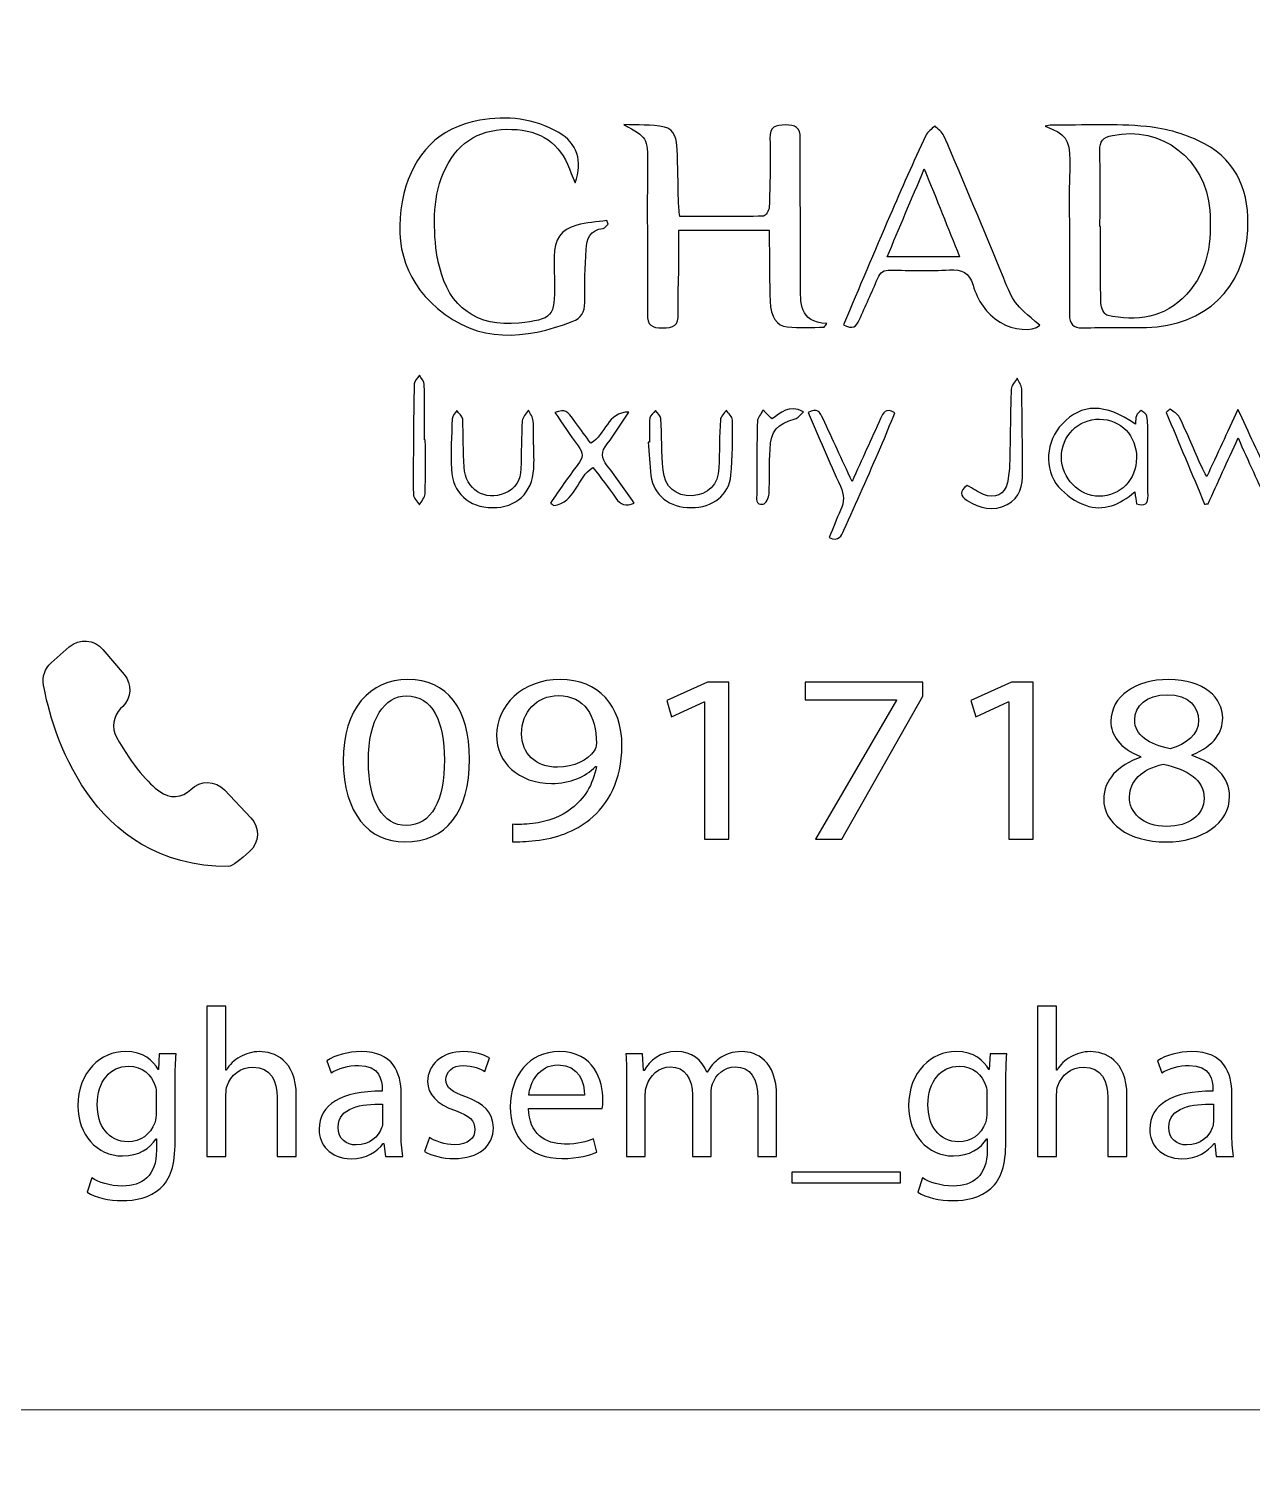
# Model space of a CAD drawing. Header units: millimetres. Extents: x -576 to 618, y 160 to 343.
# Drawn here: x -132.72 to -115.43, y 302.5 to 322.8 of the extents above; entities that cross this region are included whole.
import ezdxf

# ---------------------------------------------------------------- set-up
doc = ezdxf.new("R2010")
doc.units = ezdxf.units.MM
doc.header["$MEASUREMENT"] = 0
doc.layers.add('Layer 1', color=7, linetype='Continuous')

msp = doc.modelspace()

# ---------------------------------------------------------------- linework, layer by layer
at = {"layer": 'Layer 1', "color": 250, "lineweight": 18}
for points in [[(-135.6783, 343.1001), (-135.6783, 343.1001), (-101.8483, 343.1001), (-101.8483, 343.1001), (-100.2043, 343.1001), (-98.8633, 341.7591), (-98.8633, 340.1151), (-98.8633, 340.1151), (-98.8633, 306.2851), (-98.8633, 306.2851), (-98.8633, 304.6411), (-100.2043, 303.3001), (-101.8483, 303.3001), (-101.8483, 303.3001), (-135.6783, 303.3001), (-135.6783, 303.3001), (-137.3223, 303.3001), (-138.6633, 304.6411), (-138.6633, 306.2851), (-138.6633, 306.2851), (-138.6633, 340.1151), (-138.6633, 340.1151), (-138.6633, 341.7591), (-137.3223, 343.1001), (-135.6783, 343.1001)], [(-135.6783, 303.3001), (-135.6783, 303.3001), (-101.8483, 303.3001), (-101.8483, 303.3001), (-100.2043, 303.3001), (-98.8633, 301.9591), (-98.8633, 300.3151), (-98.8633, 300.3151), (-98.8633, 266.4851), (-98.8633, 266.4851), (-98.8633, 264.8411), (-100.2043, 263.5001), (-101.8483, 263.5001), (-101.8483, 263.5001), (-135.6783, 263.5001), (-135.6783, 263.5001), (-137.3223, 263.5001), (-138.6633, 264.8411), (-138.6633, 266.4851), (-138.6633, 266.4851), (-138.6633, 300.3151), (-138.6633, 300.3151), (-138.6633, 301.9591), (-137.3223, 303.3001), (-135.6783, 303.3001)]]:
    msp.add_open_spline(points, degree=3, knots=[0, 0, 0, 0, 0.125, 0.125, 0.125, 0.25, 0.25, 0.25, 0.375, 0.375, 0.375, 0.5, 0.5, 0.5, 0.625, 0.625, 0.625, 0.75, 0.75, 0.75, 0.875, 0.875, 0.875, 1, 1, 1, 1], dxfattribs=at)
at = {"layer": 'Layer 1', "color": 230}
for points, knots in [([(-125.002, 320.6265), (-125.0198, 320.67), (-125.0407, 320.7121), (-125.0551, 320.7566), (-125.1761, 321.1286), (-125.4245, 321.3452), (-125.8195, 321.3773), (-126.2382, 321.4116), (-126.5808, 321.2771), (-126.7961, 320.9002), (-127.0089, 320.5283), (-127.0046, 320.1196), (-126.9695, 319.7099), (-126.9617, 319.6203), (-126.9387, 319.5317), (-126.9178, 319.444), (-126.7826, 318.8684), (-126.3874, 318.5875), (-125.7974, 318.6465), (-125.3222, 318.6946), (-125.2828, 318.7389), (-125.2928, 319.2122), (-125.2953, 319.3367), (-125.2972, 319.4616), (-125.2956, 319.586), (-125.2934, 319.8269), (-125.2042, 319.9642), (-124.9789, 320.0287), (-124.842, 320.0678), (-124.6956, 320.0733), (-124.5537, 320.0939), (-124.5471, 320.0768), (-124.5406, 320.0602), (-124.534, 320.0431), (-124.558, 320.0222), (-124.5805, 319.9851), (-124.6067, 319.9826), (-124.7889, 319.9632), (-124.8394, 319.8366), (-124.847, 319.6852), (-124.8594, 319.4365), (-124.87, 319.1869), (-124.8647, 318.9376), (-124.8619, 318.7966), (-124.914, 318.7158), (-125.042, 318.6674), (-125.7088, 318.4141), (-126.3668, 318.3564), (-126.9474, 318.8524), (-127.4476, 319.2802), (-127.5702, 319.8547), (-127.4188, 320.4756), (-127.2828, 321.0321), (-126.9284, 321.4081), (-126.349, 321.509), (-125.9645, 321.576), (-125.5802, 321.5408), (-125.2311, 321.3352), (-124.9777, 321.1853), (-124.8847, 320.938), (-125.002, 320.6265)], [0, 0, 0, 0, 0.05, 0.05, 0.05, 0.1, 0.1, 0.1, 0.15, 0.15, 0.15, 0.2, 0.2, 0.2, 0.25, 0.25, 0.25, 0.3, 0.3, 0.3, 0.35, 0.35, 0.35, 0.4, 0.4, 0.4, 0.45, 0.45, 0.45, 0.5, 0.5, 0.5, 0.55, 0.55, 0.55, 0.6, 0.6, 0.6, 0.65, 0.65, 0.65, 0.7, 0.7, 0.7, 0.75, 0.75, 0.75, 0.8, 0.8, 0.8, 0.85, 0.85, 0.85, 0.9, 0.9, 0.9, 0.95, 0.95, 0.95, 1, 1, 1, 1]), ([(-121.4823, 318.5875), (-121.6564, 318.5875), (-121.8314, 318.576), (-122.004, 318.5913), (-122.1534, 318.6043), (-122.2373, 318.7345), (-122.2458, 318.9517), (-122.2564, 319.2234), (-122.2545, 319.4958), (-122.2573, 319.7682), (-122.2579, 319.829), (-122.2573, 319.8899), (-122.2573, 319.9601), (-122.2573, 319.9601), (-123.5375, 319.9601), (-123.5375, 319.9601), (-123.5375, 319.7494), (-123.5362, 319.5466), (-123.5378, 319.3442), (-123.5394, 319.157), (-123.5543, 318.9694), (-123.5437, 318.7828), (-123.5341, 318.6088), (-123.6139, 318.5776), (-123.7665, 318.5766), (-123.9169, 318.5753), (-123.9815, 318.6159), (-123.9796, 318.776), (-123.9746, 319.2746), (-123.9809, 319.7738), (-123.9815, 320.2727), (-123.9815, 320.4771), (-123.9771, 320.6811), (-123.9768, 320.8852), (-123.9762, 321.2611), (-123.9824, 321.2702), (-124.3135, 321.4478), (-124.1216, 321.439), (-123.9254, 321.4518), (-123.7391, 321.4147), (-123.5927, 321.3853), (-123.5646, 321.2312), (-123.5587, 321.0977), (-123.5481, 320.8596), (-123.5484, 320.6215), (-123.5419, 320.3835), (-123.5397, 320.3108), (-123.5303, 320.239), (-123.5231, 320.1497), (-123.1213, 320.1497), (-122.7313, 320.147), (-122.3416, 320.1554), (-122.3116, 320.156), (-122.2598, 320.2369), (-122.2583, 320.2818), (-122.2483, 320.6047), (-122.2401, 320.9282), (-122.2485, 321.2509), (-122.2532, 321.4243), (-122.1662, 321.4437), (-122.0283, 321.4437), (-121.8913, 321.4437), (-121.819, 321.411), (-121.8199, 321.2533), (-121.8233, 320.5673), (-121.8161, 319.8811), (-121.8158, 319.1947), (-121.8158, 318.9342), (-121.8433, 318.6621), (-121.4439, 318.6384), (-121.4567, 318.6212), (-121.4694, 318.6047), (-121.4823, 318.5875)], [0, 0, 0, 0, 0.0416667, 0.0416667, 0.0416667, 0.0833333, 0.0833333, 0.0833333, 0.125, 0.125, 0.125, 0.1666667, 0.1666667, 0.1666667, 0.2083333, 0.2083333, 0.2083333, 0.25, 0.25, 0.25, 0.2916667, 0.2916667, 0.2916667, 0.3333333, 0.3333333, 0.3333333, 0.375, 0.375, 0.375, 0.4166667, 0.4166667, 0.4166667, 0.4583333, 0.4583333, 0.4583333, 0.5, 0.5, 0.5, 0.5416667, 0.5416667, 0.5416667, 0.5833333, 0.5833333, 0.5833333, 0.625, 0.625, 0.625, 0.6666667, 0.6666667, 0.6666667, 0.7083333, 0.7083333, 0.7083333, 0.75, 0.75, 0.75, 0.7916667, 0.7916667, 0.7916667, 0.8333333, 0.8333333, 0.8333333, 0.875, 0.875, 0.875, 0.9166667, 0.9166667, 0.9166667, 0.9583333, 0.9583333, 0.9583333, 1, 1, 1, 1]), ([(-121.2095, 318.6221), (-120.9883, 319.1426), (-120.774, 319.653), (-120.5543, 320.161), (-120.3902, 320.5401), (-120.221, 320.9173), (-120.048, 321.2924), (-120.0229, 321.3467), (-119.9637, 321.385), (-119.9203, 321.4306), (-119.876, 321.3844), (-119.8136, 321.346), (-119.7899, 321.2908), (-119.506, 320.6247), (-119.2245, 319.9575), (-118.9493, 319.2877), (-118.8024, 318.9304), (-118.8083, 318.928), (-118.4364, 318.6147), (-118.5471, 318.5208), (-118.8077, 318.5429), (-118.9961, 318.6574), (-119.197, 318.7791), (-119.3138, 318.9666), (-119.379, 319.1804), (-119.4339, 319.361), (-119.5368, 319.4063), (-119.7141, 319.3965), (-119.9908, 319.3816), (-120.2692, 319.3894), (-120.5468, 319.3944), (-120.6389, 319.3959), (-120.6901, 319.366), (-120.7259, 319.2789), (-120.808, 319.0802), (-120.9016, 318.8864), (-120.9877, 318.6895), (-121.0279, 318.5975), (-121.081, 318.5492), (-121.2095, 318.6221)], [0, 0, 0, 0, 0.0769231, 0.0769231, 0.0769231, 0.1538462, 0.1538462, 0.1538462, 0.2307692, 0.2307692, 0.2307692, 0.3076923, 0.3076923, 0.3076923, 0.3846154, 0.3846154, 0.3846154, 0.4615385, 0.4615385, 0.4615385, 0.5384615, 0.5384615, 0.5384615, 0.6153846, 0.6153846, 0.6153846, 0.6923077, 0.6923077, 0.6923077, 0.7692308, 0.7692308, 0.7692308, 0.8461538, 0.8461538, 0.8461538, 0.9230769, 0.9230769, 0.9230769, 1, 1, 1, 1]), ([(-118.3602, 321.4248), (-118.3293, 321.4304), (-118.2987, 321.441), (-118.2682, 321.4407), (-117.8207, 321.4386), (-117.3708, 321.4635), (-116.9275, 321.4217), (-116.6479, 321.3951), (-116.3558, 321.3097), (-116.1084, 321.1774), (-115.6348, 320.925), (-115.4707, 320.4704), (-115.4978, 319.9583), (-115.5418, 319.1337), (-116.1, 318.6076), (-116.9291, 318.5852), (-117.2285, 318.5768), (-117.529, 318.5876), (-117.8289, 318.5786), (-117.9723, 318.5745), (-118.0167, 318.6348), (-118.0164, 318.7686), (-118.0148, 319.3518), (-118.0192, 319.9349), (-118.0201, 320.5178), (-118.0201, 320.6594), (-118.0107, 320.8008), (-118.0127, 320.9424), (-118.0167, 321.2466), (-118.0688, 321.3134), (-118.3602, 321.4248)], [0, 0, 0, 0, 0.1, 0.1, 0.1, 0.2, 0.2, 0.2, 0.3, 0.3, 0.3, 0.4, 0.4, 0.4, 0.5, 0.5, 0.5, 0.6, 0.6, 0.6, 0.7, 0.7, 0.7, 0.8, 0.8, 0.8, 0.9, 0.9, 0.9, 1, 1, 1, 1]), ([(-117.5858, 320.0117), (-117.5858, 320.0117), (-117.5773, 320.0117), (-117.5773, 320.0117), (-117.5773, 319.6494), (-117.5812, 319.2869), (-117.5733, 318.9246), (-117.5718, 318.8663), (-117.5277, 318.768), (-117.4869, 318.758), (-117.0638, 318.6569), (-116.6738, 318.7181), (-116.3642, 319.0498), (-116.0491, 319.387), (-116.0042, 319.8073), (-116.0358, 320.2407), (-116.0885, 320.9646), (-116.72, 321.4413), (-117.4113, 321.295), (-117.5393, 321.2681), (-117.5918, 321.2176), (-117.5886, 321.0819), (-117.5798, 320.7252), (-117.5858, 320.3686), (-117.5858, 320.0117)], [0, 0, 0, 0, 0.125, 0.125, 0.125, 0.25, 0.25, 0.25, 0.375, 0.375, 0.375, 0.5, 0.5, 0.5, 0.625, 0.625, 0.625, 0.75, 0.75, 0.75, 0.875, 0.875, 0.875, 1, 1, 1, 1]), ([(-120.0676, 320.8237), (-120.2545, 320.3825), (-120.4214, 319.9879), (-120.5927, 319.5828), (-120.5927, 319.5828), (-119.5687, 319.5828), (-119.5687, 319.5828), (-119.7337, 319.9931), (-119.8907, 320.3838), (-120.0676, 320.8237)], [0, 0, 0, 0, 0.3333333, 0.3333333, 0.3333333, 0.6666667, 0.6666667, 0.6666667, 1, 1, 1, 1]), ([(-127.1171, 316.9994), (-127.1171, 316.7452), (-127.1124, 316.4905), (-127.1209, 316.2365), (-127.1227, 316.1835), (-127.1723, 316.1321), (-127.2001, 316.0799), (-127.2304, 316.1286), (-127.2862, 316.1773), (-127.2865, 316.2263), (-127.289, 316.746), (-127.2847, 317.2662), (-127.2753, 317.786), (-127.2747, 317.8278), (-127.2257, 317.869), (-127.1989, 317.9101), (-127.1758, 317.8665), (-127.1336, 317.8235), (-127.1324, 317.7794), (-127.1262, 317.5196), (-127.1295, 317.2593), (-127.1295, 316.9994), (-127.1295, 316.9994), (-127.1171, 316.9994), (-127.1171, 316.9994)], [0, 0, 0, 0, 0.125, 0.125, 0.125, 0.25, 0.25, 0.25, 0.375, 0.375, 0.375, 0.5, 0.5, 0.5, 0.625, 0.625, 0.625, 0.75, 0.75, 0.75, 0.875, 0.875, 0.875, 1, 1, 1, 1]), ([(-119.4636, 316.3547), (-119.3791, 316.3075), (-119.3083, 316.2595), (-119.2312, 316.2264), (-119.0739, 316.1588), (-118.9273, 316.2258), (-118.8927, 316.3943), (-118.8646, 316.5309), (-118.8624, 316.6739), (-118.8586, 316.8149), (-118.8505, 317.1144), (-118.8527, 317.4142), (-118.8405, 317.7138), (-118.8384, 317.7656), (-118.7847, 317.8159), (-118.7547, 317.8664), (-118.7329, 317.8161), (-118.6933, 317.7659), (-118.692, 317.7154), (-118.6836, 317.325), (-118.683, 316.9347), (-118.6787, 316.544), (-118.6764, 316.3534), (-118.7124, 316.1768), (-118.8992, 316.0826), (-119.0949, 315.9844), (-119.2833, 316.0308), (-119.4621, 316.1413), (-119.5681, 316.2071), (-119.5719, 316.2742), (-119.4636, 316.3547)], [0, 0, 0, 0, 0.1, 0.1, 0.1, 0.2, 0.2, 0.2, 0.3, 0.3, 0.3, 0.4, 0.4, 0.4, 0.5, 0.5, 0.5, 0.6, 0.6, 0.6, 0.7, 0.7, 0.7, 0.8, 0.8, 0.8, 0.9, 0.9, 0.9, 1, 1, 1, 1]), ([(-122.2156, 317.2925), (-122.0985, 317.3736), (-121.9846, 317.5078), (-121.7765, 317.3912), (-121.8202, 317.3522), (-121.8508, 317.3025), (-121.8917, 317.2917), (-122.1497, 317.2223), (-122.2342, 317.1316), (-122.2477, 316.8623), (-122.2583, 316.6535), (-122.2499, 316.4439), (-122.2617, 316.2352), (-122.2648, 316.1824), (-122.3075, 316.0931), (-122.3426, 316.0882), (-122.4605, 316.0701), (-122.4345, 316.1746), (-122.4345, 316.2408), (-122.4352, 316.5802), (-122.4349, 316.9194), (-122.4255, 317.2582), (-122.4239, 317.3113), (-122.3743, 317.3628), (-122.3469, 317.4149), (-122.3073, 317.3781), (-122.2679, 317.3413), (-122.2156, 317.2925)], [0, 0, 0, 0, 0.1111111, 0.1111111, 0.1111111, 0.2222222, 0.2222222, 0.2222222, 0.3333333, 0.3333333, 0.3333333, 0.4444444, 0.4444444, 0.4444444, 0.5555556, 0.5555556, 0.5555556, 0.6666667, 0.6666667, 0.6666667, 0.7777778, 0.7777778, 0.7777778, 0.8888889, 0.8888889, 0.8888889, 1, 1, 1, 1]), ([(-117.0845, 317.2208), (-117.0798, 317.272), (-117.0842, 317.3088), (-117.0714, 317.3372), (-117.058, 317.3668), (-117.0278, 317.3884), (-117.0043, 317.4137), (-116.9759, 317.3866), (-116.9269, 317.3619), (-116.922, 317.3307), (-116.9085, 317.2473), (-116.9126, 317.1616), (-116.912, 317.0764), (-116.9104, 316.7881), (-116.911, 316.4995), (-116.9073, 316.2109), (-116.9061, 316.0979), (-116.9473, 316.052), (-117.0699, 316.0948), (-117.077, 316.1404), (-117.0845, 316.1894), (-117.0958, 316.2621), (-117.3041, 316.0845), (-117.5351, 315.9819), (-117.789, 316.0726), (-117.9304, 316.1232), (-118.0726, 316.2199), (-118.1703, 316.3342), (-118.3834, 316.5837), (-118.3485, 316.9843), (-118.122, 317.2205), (-117.8427, 317.5126), (-117.5214, 317.5169), (-117.0845, 317.2208)], [0, 0, 0, 0, 0.0909091, 0.0909091, 0.0909091, 0.1818182, 0.1818182, 0.1818182, 0.2727273, 0.2727273, 0.2727273, 0.3636364, 0.3636364, 0.3636364, 0.4545455, 0.4545455, 0.4545455, 0.5454545, 0.5454545, 0.5454545, 0.6363636, 0.6363636, 0.6363636, 0.7272727, 0.7272727, 0.7272727, 0.8181818, 0.8181818, 0.8181818, 0.9090909, 0.9090909, 0.9090909, 1, 1, 1, 1]), ([(-125.5841, 316.9272), (-125.5841, 316.8142), (-125.5782, 316.7004), (-125.5851, 316.5881), (-125.606, 316.2458), (-125.8325, 316.0361), (-126.1704, 316.0398), (-126.504, 316.0439), (-126.7333, 316.2508), (-126.7474, 316.5815), (-126.7576, 316.8183), (-126.7474, 317.0564), (-126.738, 317.2939), (-126.7364, 317.3338), (-126.6949, 317.3721), (-126.6715, 317.4111), (-126.6428, 317.3705), (-126.5916, 317.3313), (-126.5895, 317.2892), (-126.5769, 317.0636), (-126.5854, 316.8364), (-126.5704, 316.6108), (-126.5495, 316.2973), (-126.2709, 316.1235), (-125.9957, 316.2433), (-125.8459, 316.3085), (-125.7695, 316.4261), (-125.7657, 316.5883), (-125.7598, 316.8149), (-125.762, 317.0411), (-125.7479, 317.267), (-125.7451, 317.3176), (-125.6902, 317.365), (-125.659, 317.4142), (-125.636, 317.3646), (-125.5972, 317.317), (-125.5929, 317.2661), (-125.5825, 317.154), (-125.5898, 317.0402), (-125.5898, 316.9272), (-125.5898, 316.9272), (-125.5841, 316.9272), (-125.5841, 316.9272)], [0, 0, 0, 0, 0.0714286, 0.0714286, 0.0714286, 0.1428571, 0.1428571, 0.1428571, 0.2142857, 0.2142857, 0.2142857, 0.2857143, 0.2857143, 0.2857143, 0.3571429, 0.3571429, 0.3571429, 0.4285714, 0.4285714, 0.4285714, 0.5, 0.5, 0.5, 0.5714286, 0.5714286, 0.5714286, 0.6428571, 0.6428571, 0.6428571, 0.7142857, 0.7142857, 0.7142857, 0.7857143, 0.7857143, 0.7857143, 0.8571429, 0.8571429, 0.8571429, 0.9285714, 0.9285714, 0.9285714, 1, 1, 1, 1]), ([(-124.1649, 316.1048), (-124.2862, 316.0524), (-124.3599, 316.0817), (-124.4251, 316.175), (-124.5284, 316.3229), (-124.6407, 316.4646), (-124.749, 316.6087), (-124.9767, 316.4696), (-124.9932, 316.1058), (-125.3055, 316.0693), (-125.32, 316.0814), (-125.3343, 316.0936), (-125.3483, 316.1054), (-125.2207, 316.2868), (-125.0996, 316.4733), (-124.963, 316.6471), (-124.8878, 316.7432), (-124.8813, 316.8143), (-124.9571, 316.9123), (-125.0735, 317.063), (-125.1764, 317.2246), (-125.2878, 317.3853), (-125.128, 317.4284), (-125.1284, 317.428), (-124.9942, 317.2415), (-124.9227, 317.1417), (-124.8488, 317.0437), (-124.7796, 316.9497), (-124.5648, 317.0745), (-124.5499, 317.3882), (-124.2407, 317.39), (-124.3424, 317.2393), (-124.4369, 317.0827), (-124.5486, 316.9397), (-124.636, 316.8278), (-124.6372, 316.7416), (-124.547, 316.6303), (-124.4129, 316.4643), (-124.295, 316.2855), (-124.1649, 316.1048)], [0, 0, 0, 0, 0.0769231, 0.0769231, 0.0769231, 0.1538462, 0.1538462, 0.1538462, 0.2307692, 0.2307692, 0.2307692, 0.3076923, 0.3076923, 0.3076923, 0.3846154, 0.3846154, 0.3846154, 0.4615385, 0.4615385, 0.4615385, 0.5384615, 0.5384615, 0.5384615, 0.6153846, 0.6153846, 0.6153846, 0.6923077, 0.6923077, 0.6923077, 0.7692308, 0.7692308, 0.7692308, 0.8461538, 0.8461538, 0.8461538, 0.9230769, 0.9230769, 0.9230769, 1, 1, 1, 1]), ([(-123.9502, 316.9662), (-123.9502, 317.0795), (-123.957, 317.1937), (-123.9461, 317.306), (-123.9427, 317.3428), (-123.8922, 317.3752), (-123.8634, 317.4096), (-123.8382, 317.3734), (-123.7932, 317.3382), (-123.7907, 317.3004), (-123.7758, 317.0576), (-123.7785, 316.8133), (-123.7589, 316.5706), (-123.7399, 316.3357), (-123.5733, 316.1971), (-123.3496, 316.2087), (-123.1199, 316.2202), (-122.9792, 316.3628), (-122.9695, 316.6014), (-122.9608, 316.828), (-122.9624, 317.0548), (-122.9483, 317.281), (-122.9455, 317.3272), (-122.8931, 317.3703), (-122.8638, 317.4146), (-122.8341, 317.3687), (-122.7792, 317.3225), (-122.7789, 317.2761), (-122.7774, 317.0162), (-122.7755, 316.7547), (-122.7995, 316.4964), (-122.8257, 316.2158), (-123.0572, 316.0402), (-123.3614, 316.0405), (-123.6697, 316.0408), (-123.8909, 316.2121), (-123.9296, 316.4923), (-123.9508, 316.6486), (-123.9555, 316.8074), (-123.9674, 316.9653), (-123.9617, 316.9656), (-123.9561, 316.9659), (-123.9502, 316.9662)], [0, 0, 0, 0, 0.0714286, 0.0714286, 0.0714286, 0.1428571, 0.1428571, 0.1428571, 0.2142857, 0.2142857, 0.2142857, 0.2857143, 0.2857143, 0.2857143, 0.3571429, 0.3571429, 0.3571429, 0.4285714, 0.4285714, 0.4285714, 0.5, 0.5, 0.5, 0.5714286, 0.5714286, 0.5714286, 0.6428571, 0.6428571, 0.6428571, 0.7142857, 0.7142857, 0.7142857, 0.7857143, 0.7857143, 0.7857143, 0.8571429, 0.8571429, 0.8571429, 0.9285714, 0.9285714, 0.9285714, 1, 1, 1, 1]), ([(-120.4847, 317.38), (-120.5502, 317.2187), (-120.6123, 317.0567), (-120.6819, 316.8976), (-120.8545, 316.5042), (-121.0298, 316.112), (-121.2052, 315.7198), (-121.2395, 315.6431), (-121.2719, 315.556), (-121.4108, 315.6184), (-121.3574, 315.7482), (-121.31, 315.8786), (-121.2501, 316.0037), (-121.1942, 316.1201), (-121.198, 316.2231), (-121.2526, 316.3419), (-121.4108, 316.6846), (-121.5568, 317.0328), (-121.7096, 317.3835), (-121.5824, 317.4558), (-121.5383, 317.385), (-121.4978, 317.2961), (-121.3671, 317.0097), (-121.2342, 316.7242), (-121.0884, 316.4091), (-120.9456, 316.7242), (-120.8161, 317.0106), (-120.6856, 317.2964), (-120.6497, 317.3744), (-120.6151, 317.4596), (-120.4847, 317.38)], [0, 0, 0, 0, 0.1, 0.1, 0.1, 0.2, 0.2, 0.2, 0.3, 0.3, 0.3, 0.4, 0.4, 0.4, 0.5, 0.5, 0.5, 0.6, 0.6, 0.6, 0.7, 0.7, 0.7, 0.8, 0.8, 0.8, 0.9, 0.9, 0.9, 1, 1, 1, 1]), ([(-117.5934, 317.2898), (-117.8929, 317.2917), (-118.1304, 317.0539), (-118.1304, 316.7519), (-118.13, 316.458), (-117.8814, 316.2003), (-117.5988, 316.2009), (-117.2982, 316.2015), (-117.0723, 316.4339), (-117.0699, 316.7453), (-117.0674, 317.0549), (-117.2917, 317.2879), (-117.5934, 317.2898)], [0, 0, 0, 0, 0.25, 0.25, 0.25, 0.5, 0.5, 0.5, 0.75, 0.75, 0.75, 1, 1, 1, 1]), ([(-115.6357, 317.0238), (-115.7883, 316.6875), (-115.9234, 316.3908), (-116.0582, 316.094), (-116.0744, 316.0924), (-116.091, 316.0912), (-116.1075, 316.09), (-116.2884, 316.5218), (-116.4698, 316.9533), (-116.651, 317.3851), (-116.632, 317.4004), (-116.6136, 317.416), (-116.5948, 317.4317), (-116.5493, 317.3927), (-116.4847, 317.3627), (-116.461, 317.3131), (-116.3509, 317.0831), (-116.2525, 316.8482), (-116.1493, 316.6151), (-116.1315, 316.5754), (-116.1091, 316.538), (-116.0775, 316.4784), (-115.9306, 316.7945), (-115.7932, 317.0903), (-115.6366, 317.4266), (-115.4809, 317.0925), (-115.3424, 316.7945), (-115.1901, 316.4675), (-115.0576, 316.7633), (-114.9415, 317.0322), (-114.8154, 317.2965), (-114.789, 317.3521), (-114.7243, 317.3889), (-114.6775, 317.4344), (-114.6554, 317.4191), (-114.6336, 317.4035), (-114.612, 317.388), (-114.7955, 316.9561), (-114.9792, 316.5243), (-115.1627, 316.0931), (-115.1795, 316.0922), (-115.1967, 316.0912), (-115.2132, 316.0906), (-115.349, 316.3901), (-115.4847, 316.6896), (-115.6357, 317.0238)], [0, 0, 0, 0, 0.0666667, 0.0666667, 0.0666667, 0.1333333, 0.1333333, 0.1333333, 0.2, 0.2, 0.2, 0.2666667, 0.2666667, 0.2666667, 0.3333333, 0.3333333, 0.3333333, 0.4, 0.4, 0.4, 0.4666667, 0.4666667, 0.4666667, 0.5333333, 0.5333333, 0.5333333, 0.6, 0.6, 0.6, 0.6666667, 0.6666667, 0.6666667, 0.7333333, 0.7333333, 0.7333333, 0.8, 0.8, 0.8, 0.8666667, 0.8666667, 0.8666667, 0.9333333, 0.9333333, 0.9333333, 1, 1, 1, 1]), ([(-131.4219, 313.2016), (-131.4219, 313.2016), (-131.3926, 313.2304), (-131.3926, 313.2304), (-131.2687, 313.3527), (-131.2593, 313.5498), (-131.372, 313.6828), (-131.372, 313.6828), (-131.6715, 314.0381), (-131.6715, 314.0381), (-131.7923, 314.1811), (-132.0066, 314.1967), (-132.1467, 314.0734), (-132.1467, 314.0734), (-132.4044, 313.8463), (-132.4044, 313.8463), (-132.493, 313.7683), (-132.5333, 313.65), (-132.5114, 313.5337), (-132.395, 312.909), (-131.874, 310.972), (-129.8943, 310.972), (-129.8497, 310.972), (-129.7221, 311.0753), (-129.6016, 311.1824), (-129.4606, 311.3084), (-129.4512, 311.5253), (-129.5813, 311.6619), (-129.5813, 311.6619), (-129.9545, 312.0541), (-129.9545, 312.0541), (-130.0834, 312.1898), (-130.299, 312.1927), (-130.4316, 312.06), (-130.5498, 311.9417), (-130.7361, 311.9284), (-130.869, 312.0295), (-131.0291, 312.1511), (-131.2466, 312.3779), (-131.479, 312.7998), (-131.5514, 312.9312), (-131.5286, 313.0966), (-131.4219, 313.2016)], [0, 0, 0, 0, 0.0714286, 0.0714286, 0.0714286, 0.1428571, 0.1428571, 0.1428571, 0.2142857, 0.2142857, 0.2142857, 0.2857143, 0.2857143, 0.2857143, 0.3571429, 0.3571429, 0.3571429, 0.4285714, 0.4285714, 0.4285714, 0.5, 0.5, 0.5, 0.5714286, 0.5714286, 0.5714286, 0.6428571, 0.6428571, 0.6428571, 0.7142857, 0.7142857, 0.7142857, 0.7857143, 0.7857143, 0.7857143, 0.8571429, 0.8571429, 0.8571429, 0.9285714, 0.9285714, 0.9285714, 1, 1, 1, 1]), ([(-126.4921, 312.4904), (-126.4921, 311.7363), (-126.8241, 311.3197), (-127.4076, 311.3197), (-127.922, 311.3197), (-128.2705, 311.7259), (-128.2787, 312.4601), (-128.2787, 313.2039), (-127.8977, 313.6136), (-127.3629, 313.6136), (-126.8078, 313.6136), (-126.4921, 313.1971), (-126.4921, 312.4904)], [0, 0, 0, 0, 0.25, 0.25, 0.25, 0.5, 0.5, 0.5, 0.75, 0.75, 0.75, 1, 1, 1, 1]), ([(-125.8874, 311.569), (-125.8103, 311.5621), (-125.7211, 311.569), (-125.5997, 311.579), (-125.3932, 311.6034), (-125.1985, 311.6748), (-125.0487, 311.7943), (-124.8742, 311.9275), (-124.7488, 312.1219), (-124.7002, 312.3846), (-124.7002, 312.3846), (-124.7123, 312.3846), (-124.7123, 312.3846), (-124.8581, 312.2345), (-125.0686, 312.1459), (-125.3323, 312.1459), (-125.8063, 312.1459), (-126.1102, 312.4464), (-126.1102, 312.8251), (-126.1102, 313.2448), (-125.7495, 313.6136), (-125.2106, 313.6136), (-124.6718, 313.6136), (-124.3395, 313.2448), (-124.3395, 312.6785), (-124.3395, 312.1902), (-124.5342, 311.8489), (-124.7934, 311.6373), (-124.9959, 311.4701), (-125.2755, 311.3677), (-125.5592, 311.3403), (-125.6886, 311.3232), (-125.8022, 311.3197), (-125.8874, 311.3232), (-125.8874, 311.3232), (-125.8874, 311.569), (-125.8874, 311.569)], [0, 0, 0, 0, 0.0833333, 0.0833333, 0.0833333, 0.1666667, 0.1666667, 0.1666667, 0.25, 0.25, 0.25, 0.3333333, 0.3333333, 0.3333333, 0.4166667, 0.4166667, 0.4166667, 0.5, 0.5, 0.5, 0.5833333, 0.5833333, 0.5833333, 0.6666667, 0.6666667, 0.6666667, 0.75, 0.75, 0.75, 0.8333333, 0.8333333, 0.8333333, 0.9166667, 0.9166667, 0.9166667, 1, 1, 1, 1]), ([(-117.5332, 311.9206), (-117.5332, 312.2004), (-117.3348, 312.3986), (-117.0109, 312.5147), (-117.0109, 312.5147), (-117.0146, 312.5246), (-117.0146, 312.5246), (-117.3064, 312.6407), (-117.4321, 312.8319), (-117.4321, 313.0232), (-117.4321, 313.3749), (-117.0795, 313.6135), (-116.6178, 313.6135), (-116.1073, 313.6135), (-115.8521, 313.3439), (-115.8521, 313.0676), (-115.8521, 312.88), (-115.9613, 312.6785), (-116.2855, 312.5486), (-116.2855, 312.5486), (-116.2855, 312.5384), (-116.2855, 312.5384), (-115.9575, 312.4292), (-115.7547, 312.2345), (-115.7547, 311.9649), (-115.7547, 311.5792), (-116.1475, 311.32), (-116.6499, 311.32), (-117.2012, 311.32), (-117.5332, 311.5961), (-117.5332, 311.9206)], [0, 0, 0, 0, 0.1, 0.1, 0.1, 0.2, 0.2, 0.2, 0.3, 0.3, 0.3, 0.4, 0.4, 0.4, 0.5, 0.5, 0.5, 0.6, 0.6, 0.6, 0.7, 0.7, 0.7, 0.8, 0.8, 0.8, 0.9, 0.9, 0.9, 1, 1, 1, 1]), ([(-123.1719, 313.2961), (-123.1719, 313.2961), (-123.18, 313.2961), (-123.18, 313.2961), (-123.18, 313.2961), (-123.6377, 313.088), (-123.6377, 313.088), (-123.6377, 313.088), (-123.7067, 313.3167), (-123.7067, 313.3167), (-123.7067, 313.3167), (-123.1314, 313.576), (-123.1314, 313.576), (-123.1314, 313.576), (-122.8275, 313.576), (-122.8275, 313.576), (-122.8275, 313.576), (-122.8275, 311.3573), (-122.8275, 311.3573), (-122.8275, 311.3573), (-123.1719, 311.3573), (-123.1719, 311.3573), (-123.1719, 311.3573), (-123.1719, 313.2961), (-123.1719, 313.2961)], [0, 0, 0, 0, 0.125, 0.125, 0.125, 0.25, 0.25, 0.25, 0.375, 0.375, 0.375, 0.5, 0.5, 0.5, 0.625, 0.625, 0.625, 0.75, 0.75, 0.75, 0.875, 0.875, 0.875, 1, 1, 1, 1]), ([(-120.0876, 313.5761), (-120.0876, 313.5761), (-120.0876, 313.378), (-120.0876, 313.378), (-120.0876, 313.378), (-121.2343, 311.3574), (-121.2343, 311.3574), (-121.2343, 311.3574), (-121.6028, 311.3574), (-121.6028, 311.3574), (-121.6028, 311.3574), (-120.4603, 313.3203), (-120.4603, 313.3203), (-120.4603, 313.3203), (-120.4603, 313.3269), (-120.4603, 313.3269), (-120.4603, 313.3269), (-121.7488, 313.3269), (-121.7488, 313.3269), (-121.7488, 313.3269), (-121.7488, 313.5761), (-121.7488, 313.5761), (-121.7488, 313.5761), (-120.0876, 313.5761), (-120.0876, 313.5761)], [0, 0, 0, 0, 0.125, 0.125, 0.125, 0.25, 0.25, 0.25, 0.375, 0.375, 0.375, 0.5, 0.5, 0.5, 0.625, 0.625, 0.625, 0.75, 0.75, 0.75, 0.875, 0.875, 0.875, 1, 1, 1, 1]), ([(-118.8754, 313.2961), (-118.8754, 313.2961), (-118.8836, 313.2961), (-118.8836, 313.2961), (-118.8836, 313.2961), (-119.3413, 313.088), (-119.3413, 313.088), (-119.3413, 313.088), (-119.4101, 313.3167), (-119.4101, 313.3167), (-119.4101, 313.3167), (-118.8348, 313.576), (-118.8348, 313.576), (-118.8348, 313.576), (-118.5309, 313.576), (-118.5309, 313.576), (-118.5309, 313.576), (-118.5309, 311.3573), (-118.5309, 311.3573), (-118.5309, 311.3573), (-118.8754, 311.3573), (-118.8754, 311.3573), (-118.8754, 311.3573), (-118.8754, 313.2961), (-118.8754, 313.2961)], [0, 0, 0, 0, 0.125, 0.125, 0.125, 0.25, 0.25, 0.25, 0.375, 0.375, 0.375, 0.5, 0.5, 0.5, 0.625, 0.625, 0.625, 0.75, 0.75, 0.75, 0.875, 0.875, 0.875, 1, 1, 1, 1]), ([(-127.922, 312.4564), (-127.922, 311.8795), (-127.7115, 311.5521), (-127.3872, 311.5521), (-127.0228, 311.5521), (-126.8484, 311.9103), (-126.8484, 312.4769), (-126.8484, 313.023), (-127.0144, 313.3814), (-127.3832, 313.3814), (-127.6952, 313.3814), (-127.922, 313.0607), (-127.922, 312.4564)], [0, 0, 0, 0, 0.25, 0.25, 0.25, 0.5, 0.5, 0.5, 0.75, 0.75, 0.75, 1, 1, 1, 1]), ([(-125.7575, 312.8457), (-125.7575, 312.569), (-125.5592, 312.3746), (-125.2512, 312.3746), (-125.0121, 312.3746), (-124.8256, 312.4736), (-124.7326, 312.6064), (-124.7123, 312.6339), (-124.7002, 312.6682), (-124.7002, 312.716), (-124.7002, 313.0947), (-124.8661, 313.3852), (-125.239, 313.3852), (-125.5429, 313.3852), (-125.7575, 313.1596), (-125.7575, 312.8457)], [0, 0, 0, 0, 0.2, 0.2, 0.2, 0.4, 0.4, 0.4, 0.6, 0.6, 0.6, 0.8, 0.8, 0.8, 1, 1, 1, 1]), ([(-117.0957, 313.0435), (-117.0957, 312.8217), (-116.897, 312.7022), (-116.5935, 312.6342), (-116.3666, 312.6991), (-116.1922, 312.8354), (-116.1922, 313.0369), (-116.1922, 313.2145), (-116.318, 313.3986), (-116.6378, 313.3986), (-116.9335, 313.3986), (-117.0957, 313.2348), (-117.0957, 313.0435)], [0, 0, 0, 0, 0.25, 0.25, 0.25, 0.5, 0.5, 0.5, 0.75, 0.75, 0.75, 1, 1, 1, 1]), ([(-116.1152, 311.934), (-116.1152, 312.2039), (-116.3379, 312.3336), (-116.6948, 312.4189), (-117.0025, 312.344), (-117.1684, 312.1733), (-117.1684, 311.9615), (-117.1806, 311.7365), (-116.9781, 311.5383), (-116.6421, 311.5383), (-116.322, 311.5383), (-116.1152, 311.7056), (-116.1152, 311.934)], [0, 0, 0, 0, 0.25, 0.25, 0.25, 0.5, 0.5, 0.5, 0.75, 0.75, 0.75, 1, 1, 1, 1]), ([(-130.2037, 309.0023), (-130.2037, 309.0023), (-129.9338, 309.0023), (-129.9338, 309.0023), (-129.9338, 309.0023), (-129.9338, 308.099), (-129.9338, 308.099), (-129.9338, 308.099), (-129.9279, 308.099), (-129.9279, 308.099), (-129.8848, 308.1742), (-129.8174, 308.2401), (-129.7347, 308.2847), (-129.6549, 308.3296), (-129.56, 308.3592), (-129.4586, 308.3592), (-129.2593, 308.3592), (-128.9403, 308.2401), (-128.9403, 307.7405), (-128.9403, 307.7405), (-128.9403, 306.8794), (-128.9403, 306.8794), (-128.9403, 306.8794), (-129.2103, 306.8794), (-129.2103, 306.8794), (-129.2103, 306.8794), (-129.2103, 307.7106), (-129.2103, 307.7106), (-129.2103, 307.9436), (-129.2992, 308.1411), (-129.5538, 308.1411), (-129.7285, 308.1411), (-129.8664, 308.0214), (-129.9154, 307.8778), (-129.9306, 307.8423), (-129.9338, 307.8032), (-129.9338, 307.7524), (-129.9338, 307.7524), (-129.9338, 306.8794), (-129.9338, 306.8794), (-129.9338, 306.8794), (-130.2037, 306.8794), (-130.2037, 306.8794), (-130.2037, 306.8794), (-130.2037, 309.0023), (-130.2037, 309.0023)], [0, 0, 0, 0, 0.0666667, 0.0666667, 0.0666667, 0.1333333, 0.1333333, 0.1333333, 0.2, 0.2, 0.2, 0.2666667, 0.2666667, 0.2666667, 0.3333333, 0.3333333, 0.3333333, 0.4, 0.4, 0.4, 0.4666667, 0.4666667, 0.4666667, 0.5333333, 0.5333333, 0.5333333, 0.6, 0.6, 0.6, 0.6666667, 0.6666667, 0.6666667, 0.7333333, 0.7333333, 0.7333333, 0.8, 0.8, 0.8, 0.8666667, 0.8666667, 0.8666667, 0.9333333, 0.9333333, 0.9333333, 1, 1, 1, 1]), ([(-118.4679, 309.0023), (-118.4679, 309.0023), (-118.198, 309.0023), (-118.198, 309.0023), (-118.198, 309.0023), (-118.198, 308.099), (-118.198, 308.099), (-118.198, 308.099), (-118.1918, 308.099), (-118.1918, 308.099), (-118.149, 308.1742), (-118.0816, 308.2401), (-117.9986, 308.2847), (-117.9191, 308.3296), (-117.8242, 308.3592), (-117.7228, 308.3592), (-117.5238, 308.3592), (-117.2046, 308.2401), (-117.2046, 307.7405), (-117.2046, 307.7405), (-117.2046, 306.8794), (-117.2046, 306.8794), (-117.2046, 306.8794), (-117.4744, 306.8794), (-117.4744, 306.8794), (-117.4744, 306.8794), (-117.4744, 307.7106), (-117.4744, 307.7106), (-117.4744, 307.9436), (-117.5634, 308.1411), (-117.818, 308.1411), (-117.9927, 308.1411), (-118.1306, 308.0214), (-118.1796, 307.8778), (-118.1949, 307.8423), (-118.198, 307.8032), (-118.198, 307.7524), (-118.198, 307.7524), (-118.198, 306.8794), (-118.198, 306.8794), (-118.198, 306.8794), (-118.4679, 306.8794), (-118.4679, 306.8794), (-118.4679, 306.8794), (-118.4679, 309.0023), (-118.4679, 309.0023)], [0, 0, 0, 0, 0.0666667, 0.0666667, 0.0666667, 0.1333333, 0.1333333, 0.1333333, 0.2, 0.2, 0.2, 0.2666667, 0.2666667, 0.2666667, 0.3333333, 0.3333333, 0.3333333, 0.4, 0.4, 0.4, 0.4666667, 0.4666667, 0.4666667, 0.5333333, 0.5333333, 0.5333333, 0.6, 0.6, 0.6, 0.6666667, 0.6666667, 0.6666667, 0.7333333, 0.7333333, 0.7333333, 0.8, 0.8, 0.8, 0.8666667, 0.8666667, 0.8666667, 0.9333333, 0.9333333, 0.9333333, 1, 1, 1, 1]), ([(-130.6394, 308.3265), (-130.6454, 308.2219), (-130.6516, 308.1052), (-130.6516, 307.9289), (-130.6516, 307.9289), (-130.6516, 307.0887), (-130.6516, 307.0887), (-130.6516, 306.757), (-130.719, 306.5533), (-130.8631, 306.4278), (-131.0073, 306.2965), (-131.2157, 306.2544), (-131.4029, 306.2544), (-131.5808, 306.2544), (-131.7768, 306.2965), (-131.8965, 306.3742), (-131.8965, 306.3742), (-131.8288, 306.5745), (-131.8288, 306.5745), (-131.7308, 306.5146), (-131.5777, 306.4609), (-131.3935, 306.4609), (-131.1178, 306.4609), (-130.9152, 306.6013), (-130.9152, 306.9664), (-130.9152, 306.9664), (-130.9152, 307.1274), (-130.9152, 307.1274), (-130.9152, 307.1274), (-130.9215, 307.1274), (-130.9215, 307.1274), (-131.0042, 306.9932), (-131.1636, 306.8855), (-131.3935, 306.8855), (-131.7617, 306.8855), (-132.0251, 307.1904), (-132.0251, 307.5911), (-132.0251, 308.0815), (-131.6972, 308.3595), (-131.3567, 308.3595), (-131.0994, 308.3595), (-130.9583, 308.2279), (-130.8937, 308.1084), (-130.8937, 308.1084), (-130.8878, 308.1084), (-130.8878, 308.1084), (-130.8878, 308.1084), (-130.8753, 308.3265), (-130.8753, 308.3265), (-130.8753, 308.3265), (-130.6394, 308.3265), (-130.6394, 308.3265)], [0, 0, 0, 0, 0.0588235, 0.0588235, 0.0588235, 0.1176471, 0.1176471, 0.1176471, 0.1764706, 0.1764706, 0.1764706, 0.2352941, 0.2352941, 0.2352941, 0.2941176, 0.2941176, 0.2941176, 0.3529412, 0.3529412, 0.3529412, 0.4117647, 0.4117647, 0.4117647, 0.4705882, 0.4705882, 0.4705882, 0.5294118, 0.5294118, 0.5294118, 0.5882353, 0.5882353, 0.5882353, 0.6470588, 0.6470588, 0.6470588, 0.7058824, 0.7058824, 0.7058824, 0.7647059, 0.7647059, 0.7647059, 0.8235294, 0.8235294, 0.8235294, 0.8823529, 0.8823529, 0.8823529, 0.9411765, 0.9411765, 0.9411765, 1, 1, 1, 1]), ([(-127.68, 306.8794), (-127.68, 306.8794), (-127.7015, 307.062), (-127.7015, 307.062), (-127.7015, 307.062), (-127.7109, 307.062), (-127.7109, 307.062), (-127.7936, 306.9484), (-127.953, 306.8465), (-128.1645, 306.8465), (-128.465, 306.8465), (-128.6182, 307.0526), (-128.6182, 307.2621), (-128.6182, 307.6118), (-128.2993, 307.8033), (-127.7262, 307.8002), (-127.7262, 307.8002), (-127.7262, 307.8302), (-127.7262, 307.8302), (-127.7262, 307.9497), (-127.7599, 308.165), (-128.0634, 308.165), (-128.2014, 308.165), (-128.3452, 308.1232), (-128.4497, 308.0573), (-128.4497, 308.0573), (-128.5109, 308.2308), (-128.5109, 308.2308), (-128.3883, 308.3085), (-128.2104, 308.3594), (-128.0235, 308.3594), (-127.5699, 308.3594), (-127.4594, 308.0573), (-127.4594, 307.7675), (-127.4594, 307.7675), (-127.4594, 307.2261), (-127.4594, 307.2261), (-127.4594, 307.1007), (-127.4531, 306.9781), (-127.4347, 306.8794), (-127.4347, 306.8794), (-127.68, 306.8794), (-127.68, 306.8794)], [0, 0, 0, 0, 0.0714286, 0.0714286, 0.0714286, 0.1428571, 0.1428571, 0.1428571, 0.2142857, 0.2142857, 0.2142857, 0.2857143, 0.2857143, 0.2857143, 0.3571429, 0.3571429, 0.3571429, 0.4285714, 0.4285714, 0.4285714, 0.5, 0.5, 0.5, 0.5714286, 0.5714286, 0.5714286, 0.6428571, 0.6428571, 0.6428571, 0.7142857, 0.7142857, 0.7142857, 0.7857143, 0.7857143, 0.7857143, 0.8571429, 0.8571429, 0.8571429, 0.9285714, 0.9285714, 0.9285714, 1, 1, 1, 1]), ([(-127.0605, 307.1485), (-126.9809, 307.0976), (-126.8395, 307.044), (-126.7047, 307.044), (-126.5085, 307.044), (-126.4168, 307.1397), (-126.4168, 307.259), (-126.4168, 307.3847), (-126.4932, 307.4536), (-126.6925, 307.5251), (-126.9594, 307.618), (-127.085, 307.7616), (-127.085, 307.9351), (-127.085, 308.1682), (-126.892, 308.3594), (-126.573, 308.3594), (-126.4227, 308.3594), (-126.291, 308.3176), (-126.2083, 308.2699), (-126.2083, 308.2699), (-126.2754, 308.0783), (-126.2754, 308.0783), (-126.3338, 308.1145), (-126.4411, 308.1622), (-126.5793, 308.1622), (-126.7384, 308.1622), (-126.8273, 308.0724), (-126.8273, 307.9647), (-126.8273, 307.8449), (-126.7384, 307.7916), (-126.5453, 307.7195), (-126.2879, 307.6237), (-126.1562, 307.4983), (-126.1562, 307.2833), (-126.1562, 307.029), (-126.3584, 306.8496), (-126.711, 306.8496), (-126.8736, 306.8496), (-127.0236, 306.8883), (-127.1278, 306.9482), (-127.1278, 306.9482), (-127.0605, 307.1485), (-127.0605, 307.1485)], [0, 0, 0, 0, 0.0714286, 0.0714286, 0.0714286, 0.1428571, 0.1428571, 0.1428571, 0.2142857, 0.2142857, 0.2142857, 0.2857143, 0.2857143, 0.2857143, 0.3571429, 0.3571429, 0.3571429, 0.4285714, 0.4285714, 0.4285714, 0.5, 0.5, 0.5, 0.5714286, 0.5714286, 0.5714286, 0.6428571, 0.6428571, 0.6428571, 0.7142857, 0.7142857, 0.7142857, 0.7857143, 0.7857143, 0.7857143, 0.8571429, 0.8571429, 0.8571429, 0.9285714, 0.9285714, 0.9285714, 1, 1, 1, 1]), ([(-125.659, 307.5552), (-125.6531, 307.1994), (-125.4201, 307.0528), (-125.1501, 307.0528), (-124.9571, 307.0528), (-124.8403, 307.0859), (-124.7392, 307.1274), (-124.7392, 307.1274), (-124.6931, 306.9392), (-124.6931, 306.9392), (-124.7882, 306.8974), (-124.9508, 306.8496), (-125.1867, 306.8496), (-125.6437, 306.8496), (-125.9164, 307.1423), (-125.9164, 307.5791), (-125.9164, 308.0157), (-125.6531, 308.3595), (-125.2207, 308.3595), (-124.7361, 308.3595), (-124.6075, 307.9439), (-124.6075, 307.6777), (-124.6075, 307.6238), (-124.6135, 307.582), (-124.6166, 307.5552), (-124.6166, 307.5552), (-125.659, 307.5552), (-125.659, 307.5552)], [0, 0, 0, 0, 0.1111111, 0.1111111, 0.1111111, 0.2222222, 0.2222222, 0.2222222, 0.3333333, 0.3333333, 0.3333333, 0.4444444, 0.4444444, 0.4444444, 0.5555556, 0.5555556, 0.5555556, 0.6666667, 0.6666667, 0.6666667, 0.7777778, 0.7777778, 0.7777778, 0.8888889, 0.8888889, 0.8888889, 1, 1, 1, 1]), ([(-124.273, 307.9349), (-124.273, 308.0844), (-124.2761, 308.207), (-124.2852, 308.3265), (-124.2852, 308.3265), (-124.0494, 308.3265), (-124.0494, 308.3265), (-124.0494, 308.3265), (-124.0368, 308.0934), (-124.0368, 308.0934), (-124.0368, 308.0934), (-124.0278, 308.0934), (-124.0278, 308.0934), (-123.9448, 308.2307), (-123.8068, 308.3593), (-123.5617, 308.3593), (-123.3595, 308.3593), (-123.206, 308.2401), (-123.1417, 308.0694), (-123.1417, 308.0694), (-123.1355, 308.0694), (-123.1355, 308.0694), (-123.0896, 308.15), (-123.0312, 308.2129), (-122.9701, 308.2579), (-122.8812, 308.3234), (-122.7828, 308.3593), (-122.6419, 308.3593), (-122.4456, 308.3593), (-122.1544, 308.2338), (-122.1544, 307.7318), (-122.1544, 307.7318), (-122.1544, 306.8794), (-122.1544, 306.8794), (-122.1544, 306.8794), (-122.4181, 306.8794), (-122.4181, 306.8794), (-122.4181, 306.8794), (-122.4181, 307.6987), (-122.4181, 307.6987), (-122.4181, 307.9768), (-122.5224, 308.1443), (-122.7398, 308.1443), (-122.8933, 308.1443), (-123.0128, 308.0336), (-123.0587, 307.905), (-123.0712, 307.8691), (-123.0802, 307.8214), (-123.0802, 307.7733), (-123.0802, 307.7733), (-123.0802, 306.8794), (-123.0802, 306.8794), (-123.0802, 306.8794), (-123.3438, 306.8794), (-123.3438, 306.8794), (-123.3438, 306.8794), (-123.3438, 307.7465), (-123.3438, 307.7465), (-123.3438, 307.9768), (-123.4481, 308.1443), (-123.6537, 308.1443), (-123.8225, 308.1443), (-123.9448, 308.0126), (-123.9879, 307.881), (-124.0031, 307.8423), (-124.0094, 307.7973), (-124.0094, 307.7524), (-124.0094, 307.7524), (-124.0094, 306.8794), (-124.0094, 306.8794), (-124.0094, 306.8794), (-124.273, 306.8794), (-124.273, 306.8794), (-124.273, 306.8794), (-124.273, 307.9349), (-124.273, 307.9349)], [0, 0, 0, 0, 0.04, 0.04, 0.04, 0.08, 0.08, 0.08, 0.12, 0.12, 0.12, 0.16, 0.16, 0.16, 0.2, 0.2, 0.2, 0.24, 0.24, 0.24, 0.28, 0.28, 0.28, 0.32, 0.32, 0.32, 0.36, 0.36, 0.36, 0.4, 0.4, 0.4, 0.44, 0.44, 0.44, 0.48, 0.48, 0.48, 0.52, 0.52, 0.52, 0.56, 0.56, 0.56, 0.6, 0.6, 0.6, 0.64, 0.64, 0.64, 0.68, 0.68, 0.68, 0.72, 0.72, 0.72, 0.76, 0.76, 0.76, 0.8, 0.8, 0.8, 0.84, 0.84, 0.84, 0.88, 0.88, 0.88, 0.92, 0.92, 0.92, 0.96, 0.96, 0.96, 1, 1, 1, 1]), ([(-118.9036, 308.3265), (-118.9095, 308.2219), (-118.9158, 308.1052), (-118.9158, 307.9289), (-118.9158, 307.9289), (-118.9158, 307.0887), (-118.9158, 307.0887), (-118.9158, 306.757), (-118.9832, 306.5533), (-119.1273, 306.4278), (-119.2715, 306.2965), (-119.4799, 306.2544), (-119.6671, 306.2544), (-119.845, 306.2544), (-120.0409, 306.2965), (-120.1607, 306.3742), (-120.1607, 306.3742), (-120.093, 306.5745), (-120.093, 306.5745), (-119.9951, 306.5146), (-119.8418, 306.4609), (-119.6577, 306.4609), (-119.382, 306.4609), (-119.1794, 306.6013), (-119.1794, 306.9664), (-119.1794, 306.9664), (-119.1794, 307.1274), (-119.1794, 307.1274), (-119.1794, 307.1274), (-119.1857, 307.1274), (-119.1857, 307.1274), (-119.2683, 306.9932), (-119.4278, 306.8855), (-119.6577, 306.8855), (-120.0259, 306.8855), (-120.2892, 307.1904), (-120.2892, 307.5911), (-120.2892, 308.0815), (-119.9614, 308.3595), (-119.6209, 308.3595), (-119.3635, 308.3595), (-119.2225, 308.2279), (-119.1579, 308.1084), (-119.1579, 308.1084), (-119.152, 308.1084), (-119.152, 308.1084), (-119.152, 308.1084), (-119.1395, 308.3265), (-119.1395, 308.3265), (-119.1395, 308.3265), (-118.9036, 308.3265), (-118.9036, 308.3265)], [0, 0, 0, 0, 0.0588235, 0.0588235, 0.0588235, 0.1176471, 0.1176471, 0.1176471, 0.1764706, 0.1764706, 0.1764706, 0.2352941, 0.2352941, 0.2352941, 0.2941176, 0.2941176, 0.2941176, 0.3529412, 0.3529412, 0.3529412, 0.4117647, 0.4117647, 0.4117647, 0.4705882, 0.4705882, 0.4705882, 0.5294118, 0.5294118, 0.5294118, 0.5882353, 0.5882353, 0.5882353, 0.6470588, 0.6470588, 0.6470588, 0.7058824, 0.7058824, 0.7058824, 0.7647059, 0.7647059, 0.7647059, 0.8235294, 0.8235294, 0.8235294, 0.8823529, 0.8823529, 0.8823529, 0.9411765, 0.9411765, 0.9411765, 1, 1, 1, 1]), ([(-115.9443, 306.8794), (-115.9443, 306.8794), (-115.9655, 307.062), (-115.9655, 307.062), (-115.9655, 307.062), (-115.9749, 307.062), (-115.9749, 307.062), (-116.0576, 306.9484), (-116.217, 306.8465), (-116.4289, 306.8465), (-116.7293, 306.8465), (-116.8825, 307.0526), (-116.8825, 307.2621), (-116.8825, 307.6118), (-116.5633, 307.8033), (-115.9905, 307.8002), (-115.9905, 307.8002), (-115.9905, 307.8302), (-115.9905, 307.8302), (-115.9905, 307.9497), (-116.0239, 308.165), (-116.3275, 308.165), (-116.4654, 308.165), (-116.6095, 308.1232), (-116.7138, 308.0573), (-116.7138, 308.0573), (-116.7752, 308.2308), (-116.7752, 308.2308), (-116.6526, 308.3085), (-116.4747, 308.3594), (-116.2878, 308.3594), (-115.8338, 308.3594), (-115.7235, 308.0573), (-115.7235, 307.7675), (-115.7235, 307.7675), (-115.7235, 307.2261), (-115.7235, 307.2261), (-115.7235, 307.1007), (-115.7175, 306.9781), (-115.6991, 306.8794), (-115.6991, 306.8794), (-115.9443, 306.8794), (-115.9443, 306.8794)], [0, 0, 0, 0, 0.0714286, 0.0714286, 0.0714286, 0.1428571, 0.1428571, 0.1428571, 0.2142857, 0.2142857, 0.2142857, 0.2857143, 0.2857143, 0.2857143, 0.3571429, 0.3571429, 0.3571429, 0.4285714, 0.4285714, 0.4285714, 0.5, 0.5, 0.5, 0.5714286, 0.5714286, 0.5714286, 0.6428571, 0.6428571, 0.6428571, 0.7142857, 0.7142857, 0.7142857, 0.7857143, 0.7857143, 0.7857143, 0.8571429, 0.8571429, 0.8571429, 0.9285714, 0.9285714, 0.9285714, 1, 1, 1, 1]), ([(-130.9184, 307.7555), (-130.9184, 307.8004), (-130.9215, 307.8394), (-130.9336, 307.8752), (-130.983, 308.0275), (-131.1147, 308.153), (-131.3109, 308.153), (-131.5683, 308.153), (-131.7523, 307.9408), (-131.7523, 307.606), (-131.7523, 307.3218), (-131.6051, 307.0859), (-131.314, 307.0859), (-131.1484, 307.0859), (-130.9979, 307.1876), (-130.9399, 307.3548), (-130.9246, 307.3995), (-130.9184, 307.4504), (-130.9184, 307.4953), (-130.9184, 307.4953), (-130.9184, 307.7555), (-130.9184, 307.7555)], [0, 0, 0, 0, 0.1428571, 0.1428571, 0.1428571, 0.2857143, 0.2857143, 0.2857143, 0.4285714, 0.4285714, 0.4285714, 0.5714286, 0.5714286, 0.5714286, 0.7142857, 0.7142857, 0.7142857, 0.8571429, 0.8571429, 0.8571429, 1, 1, 1, 1]), ([(-124.8681, 307.7435), (-124.865, 307.9108), (-124.9386, 308.171), (-125.2422, 308.171), (-125.5149, 308.171), (-125.6347, 307.9258), (-125.656, 307.7435), (-125.656, 307.7435), (-124.8681, 307.7435), (-124.8681, 307.7435)], [0, 0, 0, 0, 0.3333333, 0.3333333, 0.3333333, 0.6666667, 0.6666667, 0.6666667, 1, 1, 1, 1]), ([(-119.1825, 307.7555), (-119.1825, 307.8004), (-119.1857, 307.8394), (-119.1978, 307.8752), (-119.2472, 308.0275), (-119.3788, 308.153), (-119.575, 308.153), (-119.8325, 308.153), (-120.0166, 307.9408), (-120.0166, 307.606), (-120.0166, 307.3218), (-119.8693, 307.0859), (-119.5781, 307.0859), (-119.4125, 307.0859), (-119.2621, 307.1876), (-119.2041, 307.3548), (-119.1888, 307.3995), (-119.1825, 307.4504), (-119.1825, 307.4953), (-119.1825, 307.4953), (-119.1825, 307.7555), (-119.1825, 307.7555)], [0, 0, 0, 0, 0.1428571, 0.1428571, 0.1428571, 0.2857143, 0.2857143, 0.2857143, 0.4285714, 0.4285714, 0.4285714, 0.5714286, 0.5714286, 0.5714286, 0.7142857, 0.7142857, 0.7142857, 0.8571429, 0.8571429, 0.8571429, 1, 1, 1, 1]), ([(-127.7199, 307.618), (-128.0141, 307.624), (-128.3486, 307.5731), (-128.3486, 307.292), (-128.3486, 307.1216), (-128.2319, 307.0408), (-128.094, 307.0408), (-127.9008, 307.0408), (-127.7783, 307.1603), (-127.7352, 307.2832), (-127.7262, 307.3101), (-127.7199, 307.3397), (-127.7199, 307.3665), (-127.7199, 307.3665), (-127.7199, 307.618), (-127.7199, 307.618)], [0, 0, 0, 0, 0.2, 0.2, 0.2, 0.4, 0.4, 0.4, 0.6, 0.6, 0.6, 0.8, 0.8, 0.8, 1, 1, 1, 1]), ([(-115.9843, 307.618), (-116.2785, 307.624), (-116.6127, 307.5731), (-116.6127, 307.292), (-116.6127, 307.1216), (-116.4963, 307.0408), (-116.3581, 307.0408), (-116.1649, 307.0408), (-116.0426, 307.1603), (-115.9996, 307.2832), (-115.9905, 307.3101), (-115.9843, 307.3397), (-115.9843, 307.3665), (-115.9843, 307.3665), (-115.9843, 307.618), (-115.9843, 307.618)], [0, 0, 0, 0, 0.2, 0.2, 0.2, 0.4, 0.4, 0.4, 0.6, 0.6, 0.6, 0.8, 0.8, 0.8, 1, 1, 1, 1]), ([(-120.4062, 306.5055), (-120.4062, 306.5055), (-121.9394, 306.5055), (-121.9394, 306.5055), (-121.9394, 306.5055), (-121.9394, 306.655), (-121.9394, 306.655), (-121.9394, 306.655), (-120.4062, 306.655), (-120.4062, 306.655), (-120.4062, 306.655), (-120.4062, 306.5055), (-120.4062, 306.5055)], [0, 0, 0, 0, 0.25, 0.25, 0.25, 0.5, 0.5, 0.5, 0.75, 0.75, 0.75, 1, 1, 1, 1])]:
    msp.add_open_spline(points, degree=3, knots=knots, dxfattribs=at)

doc.saveas('drawing.dxf')
